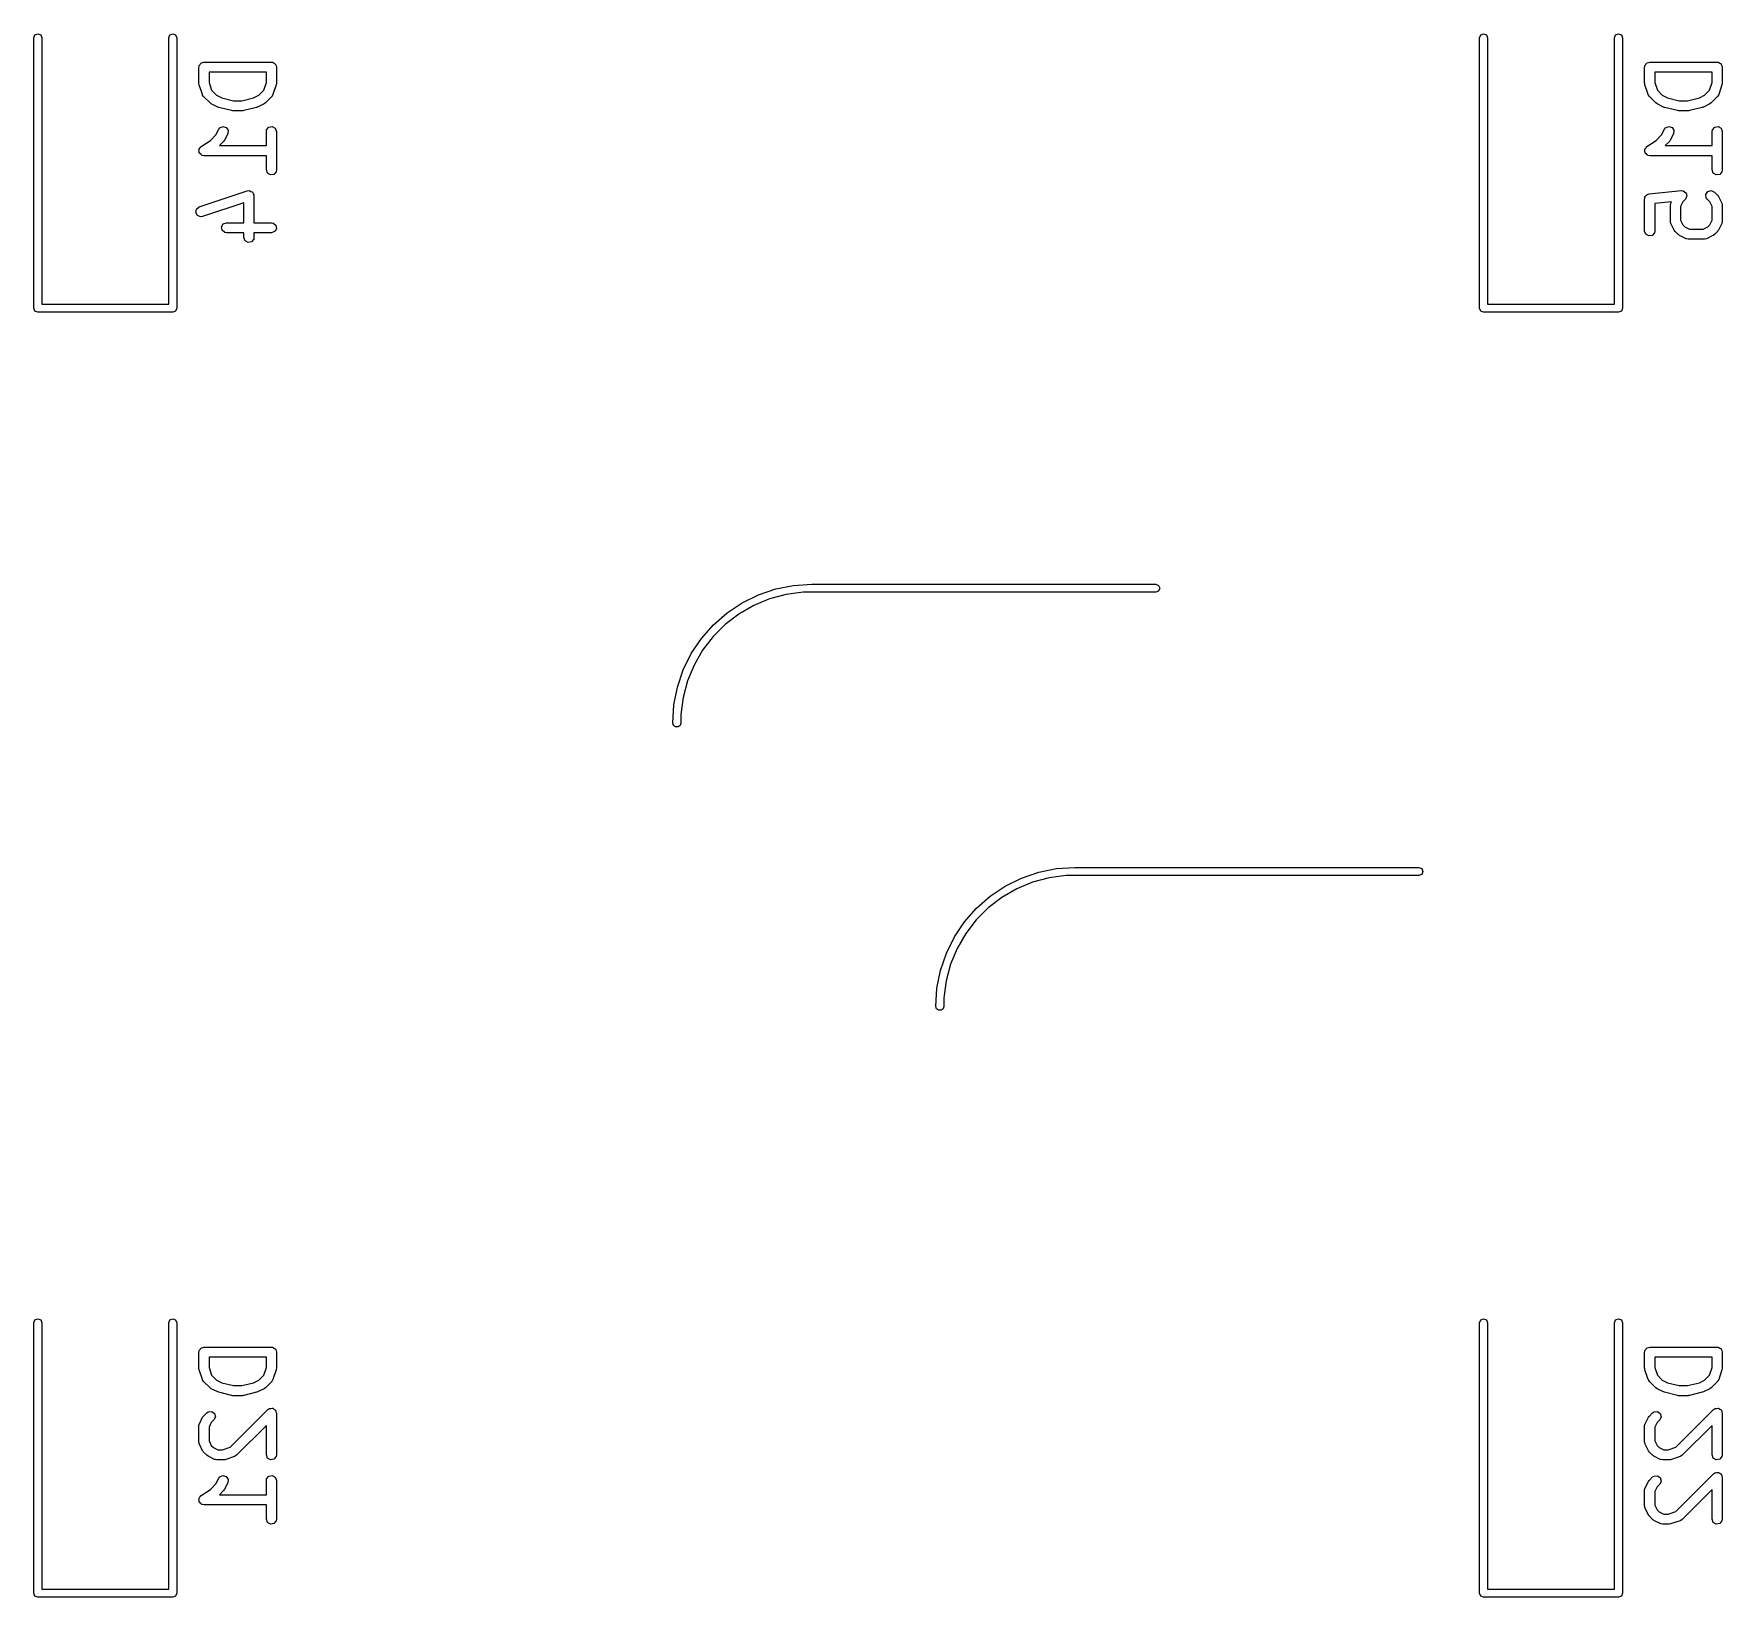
# Model space of a CAD drawing. Extents: x 54 to 195, y -146 to -31.
# Drawn here: x 93.91 to 118.94, y -103.31 to -80.13 of the extents above; entities that cross this region are included whole.
import ezdxf

# ---------------------------------------------------------------- set-up
doc = ezdxf.new("R2010")
doc.units = 0
doc.layers.add('BLACK', color=7, linetype='CONTINUOUS')

msp = doc.modelspace()

# ---------------------------------------------------------------- linework, layer by layer
at = {"layer": 'BLACK', "linetype": 'CONTINUOUS'}
for p, q in [((93.9062, -80.19), (93.9238, -80.1476)), ((93.9062, -84.2), (93.9062, -80.19)), ((93.9238, -80.1476), (93.9663, -80.13)), ((93.9663, -80.13), (94.0087, -80.1476)), ((94.0087, -80.1476), (94.0262, -80.19)), ((94.0262, -80.19), (94.0262, -84.14)), ((95.9062, -80.19), (95.9238, -80.1476)), ((95.9062, -84.14), (95.9062, -80.19)), ((95.9238, -80.1476), (95.9663, -80.13)), ((95.9663, -80.13), (96.0087, -80.1476)), ((96.0087, -80.1476), (96.0262, -80.19)), ((96.0262, -80.19), (96.0262, -84.2)), ((115.337, -80.19), (115.355, -80.1476)), ((115.337, -84.2), (115.337, -80.19)), ((115.355, -80.1476), (115.397, -80.13)), ((115.397, -80.13), (115.44, -80.1476)), ((115.44, -80.1476), (115.457, -80.19)), ((115.457, -80.19), (115.457, -84.14)), ((117.337, -80.19), (117.355, -80.1476)), ((117.337, -84.14), (117.337, -80.19)), ((117.355, -80.1476), (117.397, -80.13)), ((117.397, -80.13), (117.44, -80.1476)), ((117.44, -80.1476), (117.457, -80.19)), ((117.457, -80.19), (117.457, -84.2)), ((96.3584, -80.6001), (96.3709, -80.5851)), ((96.3709, -80.5851), (96.3807, -80.5683)), ((96.3807, -80.5683), (96.387, -80.5659)), ((96.387, -80.5659), (96.3914, -80.5608)), ((96.3914, -80.5608), (96.4106, -80.5574)), ((96.4106, -80.5574), (96.4289, -80.5507)), ((96.4289, -80.5507), (97.4289, -80.5507)), ((97.4289, -80.5507), (97.4386, -80.5524)), ((97.4386, -80.5524), (97.4419, -80.5519)), ((97.4419, -80.5519), (97.4448, -80.5535)), ((97.4448, -80.5535), (97.4545, -80.5552)), ((97.4545, -80.5552), (97.4694, -80.5678)), ((97.4694, -80.5678), (97.4863, -80.5775)), ((97.4863, -80.5775), (97.4886, -80.5839)), ((97.4886, -80.5839), (97.4938, -80.5882)), ((97.4938, -80.5882), (97.4972, -80.6074)), ((117.79, -80.6001), (117.802, -80.5851)), ((117.802, -80.5851), (117.812, -80.5683)), ((117.812, -80.5683), (117.818, -80.5659)), ((117.818, -80.5659), (117.823, -80.5608)), ((117.823, -80.5608), (117.842, -80.5574)), ((117.842, -80.5574), (117.86, -80.5507)), ((117.86, -80.5507), (118.86, -80.5507)), ((118.86, -80.5507), (118.87, -80.5524)), ((118.87, -80.5524), (118.873, -80.5519)), ((118.873, -80.5519), (118.876, -80.5535)), ((118.876, -80.5535), (118.886, -80.5552)), ((118.886, -80.5552), (118.901, -80.5678)), ((118.901, -80.5678), (118.918, -80.5775)), ((118.918, -80.5775), (118.92, -80.5839)), ((118.92, -80.5839), (118.925, -80.5882)), ((118.925, -80.5882), (118.928, -80.6074)), ((96.3539, -80.6257), (96.3556, -80.616)), ((96.3539, -80.8638), (96.3539, -80.6257)), ((96.355, -80.6127), (96.3567, -80.6098)), ((96.3556, -80.616), (96.355, -80.6127)), ((96.3567, -80.6098), (96.3584, -80.6001)), ((97.3539, -80.7007), (96.5039, -80.7007)), ((96.5039, -80.7007), (96.5039, -80.8516)), ((97.3539, -80.8516), (97.3539, -80.7007)), ((97.4972, -80.6074), (97.5039, -80.6257)), ((97.5039, -80.6257), (97.5039, -80.8638)), ((117.785, -80.6257), (117.787, -80.616)), ((117.785, -80.8638), (117.785, -80.6257)), ((117.786, -80.6127), (117.788, -80.6098)), ((117.787, -80.616), (117.786, -80.6127)), ((117.788, -80.6098), (117.79, -80.6001)), ((118.785, -80.7007), (117.935, -80.7007)), ((117.935, -80.7007), (117.935, -80.8516)), ((118.785, -80.8516), (118.785, -80.7007)), ((118.928, -80.6074), (118.935, -80.6257)), ((118.935, -80.6257), (118.935, -80.8638)), ((96.3544, -80.8653), (96.3539, -80.8638)), ((96.3577, -80.8875), (96.3544, -80.8653)), ((96.4053, -81.0304), (96.3577, -80.8875)), ((96.4081, -81.0339), (96.4053, -81.0304)), ((96.4085, -81.0384), (96.4081, -81.0339)), ((96.4235, -81.0597), (96.4085, -81.0384)), ((96.5187, -81.1549), (96.4235, -81.0597)), ((96.5039, -80.8516), (96.542, -80.9662)), ((96.542, -80.9662), (96.6162, -81.0403)), ((96.6162, -81.0403), (96.6931, -81.0788)), ((96.6931, -81.0788), (96.8667, -81.1221)), ((96.9911, -81.1221), (97.1646, -81.0788)), ((97.1646, -81.0788), (97.2416, -81.0403)), ((97.2416, -81.0403), (97.3157, -80.9662)), ((97.3157, -80.9662), (97.3539, -80.8516)), ((97.4343, -81.0597), (97.339, -81.1549)), ((97.4362, -81.0556), (97.4343, -81.0597)), ((97.44, -81.0533), (97.4362, -81.0556)), ((97.4524, -81.0304), (97.44, -81.0533)), ((97.5, -80.8875), (97.4524, -81.0304)), ((97.5039, -80.8638), (97.5, -80.8859)), ((97.5, -80.8859), (97.5, -80.8875)), ((117.786, -80.8653), (117.785, -80.8638)), ((117.789, -80.8875), (117.786, -80.8653)), ((117.837, -81.0304), (117.789, -80.8875)), ((117.839, -81.0339), (117.837, -81.0304)), ((117.84, -81.0384), (117.839, -81.0339)), ((117.855, -81.0597), (117.84, -81.0384)), ((117.95, -81.1549), (117.855, -81.0597)), ((117.935, -80.8516), (117.973, -80.9662)), ((117.973, -80.9662), (118.047, -81.0403)), ((118.047, -81.0403), (118.124, -81.0788)), ((118.124, -81.0788), (118.298, -81.1221)), ((118.422, -81.1221), (118.596, -81.0788)), ((118.596, -81.0788), (118.673, -81.0403)), ((118.673, -81.0403), (118.747, -80.9662)), ((118.747, -80.9662), (118.785, -80.8516)), ((118.866, -81.0597), (118.77, -81.1549)), ((118.867, -81.0556), (118.866, -81.0597)), ((118.871, -81.0533), (118.867, -81.0556)), ((118.884, -81.0304), (118.871, -81.0533)), ((118.931, -80.8875), (118.884, -81.0304)), ((118.935, -80.8638), (118.931, -80.8859)), ((118.931, -80.8859), (118.931, -80.8875)), ((96.5202, -81.1556), (96.5187, -81.1549)), ((96.5382, -81.169), (96.5202, -81.1556)), ((96.6334, -81.2166), (96.5382, -81.169)), ((96.637, -81.217), (96.6334, -81.2166)), ((96.6488, -81.2223), (96.637, -81.217)), ((96.8392, -81.2699), (96.6488, -81.2223)), ((96.8427, -81.2695), (96.8392, -81.2699)), ((96.8574, -81.2721), (96.8427, -81.2695)), ((97.0003, -81.2721), (96.8574, -81.2721)), ((96.8667, -81.1221), (96.9911, -81.1221)), ((97.0036, -81.271), (97.0003, -81.2721)), ((97.0185, -81.2699), (97.0036, -81.271)), ((97.209, -81.2223), (97.0185, -81.2699)), ((97.2119, -81.2203), (97.209, -81.2223)), ((97.2243, -81.2166), (97.2119, -81.2203)), ((97.3196, -81.169), (97.2243, -81.2166)), ((97.3207, -81.1678), (97.3196, -81.169)), ((97.339, -81.1549), (97.3207, -81.1678)), ((117.951, -81.1556), (117.95, -81.1549)), ((117.969, -81.169), (117.951, -81.1556)), ((118.065, -81.2166), (117.969, -81.169)), ((118.068, -81.217), (118.065, -81.2166)), ((118.08, -81.2223), (118.068, -81.217)), ((118.27, -81.2699), (118.08, -81.2223)), ((118.274, -81.2695), (118.27, -81.2699)), ((118.289, -81.2721), (118.274, -81.2695)), ((118.432, -81.2721), (118.289, -81.2721)), ((118.298, -81.1221), (118.422, -81.1221)), ((118.435, -81.271), (118.432, -81.2721)), ((118.45, -81.2699), (118.435, -81.271)), ((118.64, -81.2223), (118.45, -81.2699)), ((118.643, -81.2203), (118.64, -81.2223)), ((118.656, -81.2166), (118.643, -81.2203)), ((118.751, -81.169), (118.656, -81.2166)), ((118.752, -81.1678), (118.751, -81.169)), ((118.77, -81.1549), (118.752, -81.1678)), ((96.6053, -81.6289), (96.6475, -81.5446)), ((96.6475, -81.5446), (96.663, -81.5236)), ((96.663, -81.5236), (96.7101, -81.5032)), ((96.7101, -81.5032), (96.7593, -81.5179)), ((96.7593, -81.5179), (96.7875, -81.5607)), ((96.7875, -81.5607), (96.7817, -81.6116)), ((97.3539, -81.5781), (97.3584, -81.5524)), ((97.3539, -81.7888), (97.3539, -81.5781)), ((97.3584, -81.5524), (97.3914, -81.5131)), ((97.3914, -81.5131), (97.4419, -81.5042)), ((97.4419, -81.5042), (97.4863, -81.5299)), ((97.4863, -81.5299), (97.5039, -81.5781)), ((97.5039, -81.5781), (97.5039, -82.1495)), ((118.037, -81.6289), (118.079, -81.5446)), ((118.079, -81.5446), (118.094, -81.5236)), ((118.094, -81.5236), (118.141, -81.5032)), ((118.141, -81.5032), (118.191, -81.5179)), ((118.191, -81.5179), (118.219, -81.5607)), ((118.219, -81.5607), (118.213, -81.6116)), ((118.785, -81.5781), (118.79, -81.5524)), ((118.785, -81.7888), (118.785, -81.5781)), ((118.79, -81.5524), (118.823, -81.5131)), ((118.823, -81.5131), (118.873, -81.5042)), ((118.873, -81.5042), (118.918, -81.5299)), ((118.918, -81.5299), (118.935, -81.5781)), ((118.935, -81.5781), (118.935, -82.1495)), ((96.3569, -81.8427), (96.3698, -81.8252)), ((96.3572, -81.847), (96.3569, -81.8427)), ((96.3698, -81.8252), (96.3807, -81.8064)), ((96.3807, -81.8064), (96.3847, -81.8049)), ((96.3847, -81.8049), (96.3873, -81.8014)), ((96.3873, -81.8014), (96.5239, -81.7103)), ((96.5239, -81.7103), (96.6053, -81.6289)), ((96.72, -81.7264), (96.6576, -81.7888)), ((96.6576, -81.7888), (97.3539, -81.7888)), ((96.7207, -81.7249), (96.72, -81.7264)), ((96.734, -81.7069), (96.7207, -81.7249)), ((96.7817, -81.6116), (96.734, -81.7069)), ((117.788, -81.8427), (117.801, -81.8252)), ((117.788, -81.847), (117.788, -81.8427)), ((117.801, -81.8252), (117.812, -81.8064)), ((117.812, -81.8064), (117.816, -81.8049)), ((117.816, -81.8049), (117.819, -81.8014)), ((117.819, -81.8014), (117.955, -81.7103)), ((117.955, -81.7103), (118.037, -81.6289)), ((118.151, -81.7264), (118.089, -81.7888)), ((118.089, -81.7888), (118.785, -81.7888)), ((118.152, -81.7249), (118.151, -81.7264)), ((118.165, -81.7069), (118.152, -81.7249)), ((118.213, -81.6116), (118.165, -81.7069)), ((96.355, -81.8508), (96.3572, -81.847)), ((96.3588, -81.8722), (96.355, -81.8508)), ((96.3602, -81.8939), (96.3588, -81.8722)), ((96.3632, -81.8971), (96.3602, -81.8939)), ((96.3639, -81.9013), (96.3632, -81.8971)), ((96.3806, -81.9153), (96.3639, -81.9013)), ((96.3956, -81.931), (96.3806, -81.9153)), ((96.3999, -81.9315), (96.3956, -81.931)), ((96.4032, -81.9343), (96.3999, -81.9315)), ((96.4289, -81.9388), (96.4032, -81.9343)), ((97.3539, -81.9388), (96.4289, -81.9388)), ((97.3539, -82.1495), (97.3539, -81.9388)), ((117.786, -81.8508), (117.788, -81.847)), ((117.79, -81.8722), (117.786, -81.8508)), ((117.791, -81.8939), (117.79, -81.8722)), ((117.794, -81.8971), (117.791, -81.8939)), ((117.795, -81.9013), (117.794, -81.8971)), ((117.812, -81.9153), (117.795, -81.9013)), ((117.827, -81.931), (117.812, -81.9153)), ((117.831, -81.9315), (117.827, -81.931)), ((117.834, -81.9343), (117.831, -81.9315)), ((117.86, -81.9388), (117.834, -81.9343)), ((118.785, -81.9388), (117.86, -81.9388)), ((118.785, -82.1495), (118.785, -81.9388)), ((97.3714, -82.1977), (97.3539, -82.1495)), ((97.4158, -82.2234), (97.3714, -82.1977)), ((97.4664, -82.2145), (97.4158, -82.2234)), ((97.4993, -82.1752), (97.4664, -82.2145)), ((97.5039, -82.1495), (97.4993, -82.1752)), ((118.803, -82.1977), (118.785, -82.1495)), ((118.847, -82.2234), (118.803, -82.1977)), ((118.898, -82.2145), (118.847, -82.2234)), ((118.931, -82.1752), (118.898, -82.2145)), ((118.935, -82.1495), (118.931, -82.1752)), ((96.3575, -82.6974), (97.0718, -82.4593)), ((97.0718, -82.4593), (97.0976, -82.4555)), ((97.0976, -82.4555), (97.1029, -82.4576)), ((97.1029, -82.4576), (97.1086, -82.4566)), ((97.1086, -82.4566), (97.1263, -82.4668)), ((97.1263, -82.4668), (97.1453, -82.4744)), ((97.1453, -82.4744), (97.148, -82.4794)), ((97.148, -82.4794), (97.153, -82.4823)), ((97.153, -82.4823), (97.16, -82.5015)), ((97.16, -82.5015), (97.1697, -82.5195)), ((97.1697, -82.5195), (97.1686, -82.5251)), ((97.1686, -82.5251), (97.1705, -82.5305)), ((97.1705, -82.5305), (97.1705, -82.9317)), ((117.785, -82.5725), (117.787, -82.5697)), ((117.786, -82.5742), (117.785, -82.5725)), ((117.785, -82.5781), (117.786, -82.5742)), ((117.785, -83.0543), (117.785, -82.5781)), ((117.787, -82.5697), (117.79, -82.5524)), ((117.79, -82.5524), (117.8, -82.5402)), ((117.8, -82.5402), (117.806, -82.5257)), ((117.806, -82.5257), (117.816, -82.5212)), ((117.816, -82.5212), (117.823, -82.5131)), ((117.823, -82.5131), (117.838, -82.5104)), ((117.838, -82.5104), (117.853, -82.5035)), ((117.853, -82.5035), (118.329, -82.4558)), ((118.329, -82.4558), (118.355, -82.4578)), ((118.389, -82.5835), (118.35, -82.6225)), ((118.355, -82.4578), (118.355, -82.4581)), ((118.355, -82.4581), (118.356, -82.458)), ((118.356, -82.458), (118.376, -82.4725)), ((118.376, -82.4725), (118.397, -82.4867)), ((118.39, -82.5831), (118.389, -82.5835)), ((118.4, -82.5598), (118.39, -82.5828)), ((118.39, -82.5828), (118.39, -82.5831)), ((118.397, -82.4867), (118.397, -82.4872)), ((118.397, -82.4872), (118.398, -82.4875)), ((118.398, -82.4875), (118.404, -82.5118)), ((118.411, -82.537), (118.4, -82.5598)), ((118.404, -82.5118), (118.411, -82.5361)), ((118.411, -82.5361), (118.411, -82.5365)), ((118.411, -82.5365), (118.411, -82.537)), ((118.692, -82.5111), (118.722, -82.469)), ((118.697, -82.5622), (118.692, -82.5111)), ((118.712, -82.5835), (118.697, -82.5622)), ((118.751, -82.6225), (118.712, -82.5835)), ((118.722, -82.469), (118.771, -82.4558)), ((118.771, -82.4558), (118.818, -82.4774)), ((118.818, -82.4774), (118.866, -82.5251)), ((118.866, -82.5251), (118.878, -82.5434)), ((118.878, -82.5434), (118.88, -82.5446)), ((118.88, -82.5446), (118.927, -82.6398)), ((96.3071, -82.7796), (96.3173, -82.7293)), ((96.3315, -82.8247), (96.3071, -82.7796)), ((96.3173, -82.7293), (96.3575, -82.6974)), ((96.3792, -82.8435), (96.3315, -82.8247)), ((96.405, -82.8397), (96.3792, -82.8435)), ((97.0205, -82.6345), (96.405, -82.8397)), ((97.0205, -82.9317), (97.0205, -82.6345)), ((118.183, -82.6212), (117.935, -82.646)), ((117.935, -82.646), (117.935, -83.0543)), ((118.166, -82.6733), (118.171, -82.6477)), ((118.166, -82.9114), (118.166, -82.6733)), ((118.171, -82.6477), (118.173, -82.6442)), ((118.173, -82.6442), (118.174, -82.6398)), ((118.174, -82.6398), (118.183, -82.6212)), ((118.35, -82.6225), (118.316, -82.691)), ((118.316, -82.691), (118.316, -82.8937)), ((118.785, -82.691), (118.751, -82.6225)), ((118.785, -82.8937), (118.785, -82.691)), ((118.927, -82.6398), (118.935, -82.6648)), ((118.935, -82.6648), (118.934, -82.6691)), ((118.934, -82.6691), (118.935, -82.6733)), ((118.935, -82.6733), (118.935, -82.9114)), ((96.6883, -82.9936), (96.714, -82.9492)), ((96.6972, -83.0442), (96.6883, -82.9936)), ((96.7365, -83.0771), (96.6972, -83.0442)), ((96.714, -82.9492), (96.7622, -82.9317)), ((96.7622, -83.0817), (96.7365, -83.0771)), ((96.7622, -82.9317), (97.0205, -82.9317)), ((97.0205, -83.0817), (96.7622, -83.0817)), ((97.0205, -83.1495), (97.0205, -83.0817)), ((97.1705, -82.9317), (97.4289, -82.9317)), ((97.4289, -83.0817), (97.1705, -83.0817)), ((97.1705, -83.0817), (97.1705, -83.1495)), ((97.4289, -82.9317), (97.4545, -82.9362)), ((97.4771, -83.0641), (97.4289, -83.0817)), ((97.4545, -82.9362), (97.4938, -82.9692)), ((97.5027, -83.0197), (97.4771, -83.0641)), ((97.4938, -82.9692), (97.5027, -83.0197)), ((117.803, -83.1025), (117.785, -83.0543)), ((117.931, -83.0799), (117.898, -83.1192)), ((117.935, -83.0543), (117.931, -83.0799)), ((118.168, -82.9156), (118.166, -82.9114)), ((118.167, -82.92), (118.168, -82.9156)), ((118.174, -82.945), (118.167, -82.92)), ((118.222, -83.0402), (118.174, -82.945)), ((118.223, -83.0413), (118.222, -83.0402)), ((118.236, -83.0597), (118.223, -83.0413)), ((118.283, -83.1073), (118.236, -83.0597)), ((118.316, -82.8937), (118.35, -82.9622)), ((118.35, -82.9622), (118.381, -82.9926)), ((118.381, -82.9926), (118.449, -83.0269)), ((118.449, -83.0269), (118.652, -83.0269)), ((118.652, -83.0269), (118.72, -82.9926)), ((118.72, -82.9926), (118.751, -82.9622)), ((118.751, -82.9622), (118.785, -82.8937)), ((118.866, -83.0597), (118.818, -83.1073)), ((118.88, -83.0402), (118.866, -83.0582)), ((118.866, -83.0582), (118.866, -83.0597)), ((118.927, -82.945), (118.88, -83.0402)), ((118.928, -82.9405), (118.927, -82.945)), ((118.931, -82.9371), (118.928, -82.9405)), ((118.935, -82.9114), (118.931, -82.9371)), ((97.0381, -83.1977), (97.0205, -83.1495)), ((97.0825, -83.2234), (97.0381, -83.1977)), ((97.133, -83.2145), (97.0825, -83.2234)), ((97.166, -83.1752), (97.133, -83.2145)), ((97.1705, -83.1495), (97.166, -83.1752)), ((117.847, -83.1281), (117.803, -83.1025)), ((117.898, -83.1192), (117.847, -83.1281)), ((118.285, -83.108), (118.283, -83.1073)), ((118.303, -83.1214), (118.285, -83.108)), ((118.398, -83.169), (118.303, -83.1214)), ((118.402, -83.1695), (118.398, -83.169)), ((118.406, -83.1724), (118.402, -83.1695)), ((118.432, -83.1769), (118.406, -83.1724)), ((118.67, -83.1769), (118.432, -83.1769)), ((118.674, -83.1754), (118.67, -83.1769)), ((118.678, -83.1764), (118.674, -83.1754)), ((118.703, -83.169), (118.678, -83.1764)), ((118.798, -83.1214), (118.703, -83.169)), ((118.8, -83.1202), (118.798, -83.1214)), ((118.818, -83.1073), (118.8, -83.1202)), ((93.9238, -84.2424), (93.9062, -84.2)), ((93.9663, -84.26), (93.9238, -84.2424)), ((95.9663, -84.26), (93.9663, -84.26)), ((94.0262, -84.14), (95.9062, -84.14)), ((96.0087, -84.2424), (95.9663, -84.26)), ((96.0262, -84.2), (96.0087, -84.2424)), ((115.355, -84.2424), (115.337, -84.2)), ((115.397, -84.26), (115.355, -84.2424)), ((117.397, -84.26), (115.397, -84.26)), ((115.457, -84.14), (117.337, -84.14)), ((117.44, -84.2424), (117.397, -84.26)), ((117.457, -84.2), (117.44, -84.2424)), ((104.904, -88.3602), (105.169, -88.3076)), ((105.169, -88.3076), (105.438, -88.29)), ((105.438, -88.29), (110.537, -88.29)), ((110.537, -88.29), (110.58, -88.3076)), ((110.58, -88.3076), (110.597, -88.35)), ((110.597, -88.35), (110.58, -88.3924)), ((104.183, -88.7157), (104.407, -88.566)), ((104.407, -88.566), (104.649, -88.4468)), ((104.813, -88.509), (104.578, -88.6063)), ((104.649, -88.4468), (104.904, -88.3602)), ((105.058, -88.4432), (104.813, -88.509)), ((105.31, -88.41), (105.058, -88.4432)), ((105.438, -88.41), (105.31, -88.41)), ((110.537, -88.41), (105.438, -88.41)), ((110.58, -88.3924), (110.537, -88.41)), ((103.981, -88.8934), (104.183, -88.7157)), ((104.357, -88.7335), (104.156, -88.8883)), ((104.578, -88.6063), (104.357, -88.7335)), ((103.653, -89.32), (103.803, -89.096)), ((103.803, -89.096), (103.981, -88.8934)), ((103.976, -89.0681), (103.821, -89.2699)), ((104.156, -88.8883), (103.976, -89.0681)), ((103.534, -89.5617), (103.653, -89.32)), ((103.821, -89.2699), (103.694, -89.4901)), ((103.448, -89.8168), (103.534, -89.5617)), ((103.694, -89.4901), (103.597, -89.7251)), ((103.395, -90.0811), (103.448, -89.8168)), ((103.597, -89.7251), (103.531, -89.9707)), ((103.377, -90.35), (103.395, -90.0811)), ((103.531, -89.9707), (103.498, -90.2228)), ((103.389, -90.3853), (103.377, -90.35)), ((103.498, -90.35), (103.486, -90.3853)), ((103.498, -90.2228), (103.498, -90.35)), ((103.419, -90.4071), (103.389, -90.3853)), ((103.456, -90.4071), (103.419, -90.4071)), ((103.486, -90.3853), (103.456, -90.4071)), ((108.549, -92.6468), (108.804, -92.5602)), ((108.804, -92.5602), (109.069, -92.5076)), ((109.069, -92.5076), (109.337, -92.49)), ((109.337, -92.49), (114.438, -92.49)), ((114.438, -92.49), (114.48, -92.5076)), ((114.48, -92.5924), (114.438, -92.61)), ((114.48, -92.5076), (114.497, -92.55)), ((114.497, -92.55), (114.48, -92.5924)), ((108.083, -92.9157), (108.307, -92.766)), ((108.478, -92.8063), (108.257, -92.9335)), ((108.307, -92.766), (108.549, -92.6468)), ((108.713, -92.709), (108.478, -92.8063)), ((108.958, -92.6432), (108.713, -92.709)), ((109.21, -92.61), (108.958, -92.6432)), ((109.337, -92.61), (109.21, -92.61)), ((114.438, -92.61), (109.337, -92.61)), ((107.703, -93.296), (107.881, -93.0934)), ((108.056, -93.0883), (107.876, -93.2681)), ((107.881, -93.0934), (108.083, -92.9157)), ((108.257, -92.9335), (108.056, -93.0883)), ((107.553, -93.52), (107.703, -93.296)), ((107.876, -93.2681), (107.721, -93.4699)), ((107.434, -93.7617), (107.553, -93.52)), ((107.721, -93.4699), (107.594, -93.6901)), ((107.348, -94.0168), (107.434, -93.7617)), ((107.594, -93.6901), (107.497, -93.9251)), ((107.295, -94.2811), (107.348, -94.0168)), ((107.497, -93.9251), (107.431, -94.1707)), ((107.277, -94.55), (107.295, -94.2811)), ((107.431, -94.1707), (107.397, -94.4228)), ((107.289, -94.5853), (107.277, -94.55)), ((107.319, -94.6071), (107.289, -94.5853)), ((107.356, -94.6071), (107.319, -94.6071)), ((107.386, -94.5853), (107.356, -94.6071)), ((107.397, -94.55), (107.386, -94.5853)), ((107.397, -94.4228), (107.397, -94.55)), ((93.9062, -99.24), (93.9238, -99.1976)), ((93.9062, -103.25), (93.9062, -99.24)), ((93.9238, -99.1976), (93.9663, -99.18)), ((93.9663, -99.18), (94.0087, -99.1976)), ((94.0087, -99.1976), (94.0262, -99.24)), ((94.0262, -99.24), (94.0262, -103.19)), ((95.9062, -99.24), (95.9238, -99.1976)), ((95.9062, -103.19), (95.9062, -99.24)), ((95.9238, -99.1976), (95.9663, -99.18)), ((95.9663, -99.18), (96.0087, -99.1976)), ((96.0087, -99.1976), (96.0262, -99.24)), ((96.0262, -99.24), (96.0262, -103.25)), ((115.337, -99.24), (115.355, -99.1976)), ((115.337, -103.25), (115.337, -99.24)), ((115.355, -99.1976), (115.397, -99.18)), ((115.397, -99.18), (115.44, -99.1976)), ((115.44, -99.1976), (115.457, -99.24)), ((115.457, -99.24), (115.457, -103.19)), ((117.337, -99.24), (117.355, -99.1976)), ((117.337, -103.19), (117.337, -99.24)), ((117.355, -99.1976), (117.397, -99.18)), ((117.397, -99.18), (117.44, -99.1976)), ((117.44, -99.1976), (117.457, -99.24)), ((117.457, -99.24), (117.457, -103.25)), ((96.387, -99.6159), (96.3914, -99.6108)), ((96.3914, -99.6108), (96.4106, -99.6074)), ((96.4106, -99.6074), (96.4289, -99.6007)), ((96.4289, -99.6007), (97.4289, -99.6007)), ((97.4289, -99.6007), (97.4386, -99.6024)), ((97.4386, -99.6024), (97.4419, -99.6019)), ((97.4419, -99.6019), (97.4448, -99.6035)), ((97.4448, -99.6035), (97.4545, -99.6052)), ((97.4545, -99.6052), (97.4694, -99.6178)), ((117.818, -99.6159), (117.823, -99.6108)), ((117.823, -99.6108), (117.842, -99.6074)), ((117.842, -99.6074), (117.86, -99.6007)), ((117.86, -99.6007), (118.86, -99.6007)), ((118.86, -99.6007), (118.87, -99.6024)), ((118.87, -99.6024), (118.873, -99.6019)), ((118.873, -99.6019), (118.876, -99.6035)), ((118.876, -99.6035), (118.886, -99.6052)), ((118.886, -99.6052), (118.901, -99.6178)), ((96.3539, -99.6757), (96.3556, -99.666)), ((96.3539, -99.9138), (96.3539, -99.6757)), ((96.355, -99.6627), (96.3567, -99.6598)), ((96.3556, -99.666), (96.355, -99.6627)), ((96.3567, -99.6598), (96.3584, -99.6501)), ((96.3584, -99.6501), (96.3709, -99.6351)), ((96.3709, -99.6351), (96.3807, -99.6183)), ((96.3807, -99.6183), (96.387, -99.6159)), ((97.3539, -99.7507), (96.5039, -99.7507)), ((96.5039, -99.7507), (96.5039, -99.9016)), ((97.3539, -99.9016), (97.3539, -99.7507)), ((97.4694, -99.6178), (97.4863, -99.6275)), ((97.4863, -99.6275), (97.4886, -99.6339)), ((97.4886, -99.6339), (97.4938, -99.6382)), ((97.4938, -99.6382), (97.4972, -99.6574)), ((97.4972, -99.6574), (97.5039, -99.6757)), ((97.5039, -99.6757), (97.5039, -99.9138)), ((117.785, -99.6757), (117.787, -99.666)), ((117.785, -99.9138), (117.785, -99.6757)), ((117.786, -99.6627), (117.788, -99.6598)), ((117.787, -99.666), (117.786, -99.6627)), ((117.788, -99.6598), (117.79, -99.6501)), ((117.79, -99.6501), (117.802, -99.6351)), ((117.802, -99.6351), (117.812, -99.6183)), ((117.812, -99.6183), (117.818, -99.6159)), ((118.785, -99.7507), (117.935, -99.7507)), ((117.935, -99.7507), (117.935, -99.9016)), ((118.785, -99.9016), (118.785, -99.7507)), ((118.901, -99.6178), (118.918, -99.6275)), ((118.918, -99.6275), (118.92, -99.6339)), ((118.92, -99.6339), (118.925, -99.6382)), ((118.925, -99.6382), (118.928, -99.6574)), ((118.928, -99.6574), (118.935, -99.6757)), ((118.935, -99.6757), (118.935, -99.9138)), ((96.3544, -99.9153), (96.3539, -99.9138)), ((96.3577, -99.9375), (96.3544, -99.9153)), ((96.4053, -100.08), (96.3577, -99.9375)), ((96.4081, -100.084), (96.4053, -100.08)), ((96.4085, -100.088), (96.4081, -100.084)), ((96.4235, -100.11), (96.4085, -100.088)), ((96.5187, -100.205), (96.4235, -100.11)), ((96.5039, -99.9016), (96.542, -100.016)), ((96.542, -100.016), (96.6162, -100.09)), ((96.6162, -100.09), (96.6931, -100.129)), ((97.1646, -100.129), (97.2416, -100.09)), ((97.2416, -100.09), (97.3157, -100.016)), ((97.3157, -100.016), (97.3539, -99.9016)), ((97.4343, -100.11), (97.339, -100.205)), ((97.4362, -100.106), (97.4343, -100.11)), ((97.44, -100.103), (97.4362, -100.106)), ((97.4524, -100.08), (97.44, -100.103)), ((97.5, -99.9375), (97.4524, -100.08)), ((97.5039, -99.9138), (97.5, -99.9359)), ((97.5, -99.9359), (97.5, -99.9375)), ((117.786, -99.9153), (117.785, -99.9138)), ((117.789, -99.9375), (117.786, -99.9153)), ((117.837, -100.08), (117.789, -99.9375)), ((117.839, -100.084), (117.837, -100.08)), ((117.84, -100.088), (117.839, -100.084)), ((117.855, -100.11), (117.84, -100.088)), ((117.95, -100.205), (117.855, -100.11)), ((117.935, -99.9016), (117.973, -100.016)), ((117.973, -100.016), (118.047, -100.09)), ((118.047, -100.09), (118.124, -100.129)), ((118.596, -100.129), (118.673, -100.09)), ((118.673, -100.09), (118.747, -100.016)), ((118.747, -100.016), (118.785, -99.9016)), ((118.866, -100.11), (118.77, -100.205)), ((118.867, -100.106), (118.866, -100.11)), ((118.871, -100.103), (118.867, -100.106)), ((118.884, -100.08), (118.871, -100.103)), ((118.931, -99.9375), (118.884, -100.08)), ((118.935, -99.9138), (118.931, -99.9359)), ((118.931, -99.9359), (118.931, -99.9375)), ((96.5202, -100.206), (96.5187, -100.205)), ((96.5382, -100.219), (96.5202, -100.206)), ((96.6334, -100.267), (96.5382, -100.219)), ((96.637, -100.267), (96.6334, -100.267)), ((96.6488, -100.272), (96.637, -100.267)), ((96.8392, -100.32), (96.6488, -100.272)), ((96.6931, -100.129), (96.8667, -100.172)), ((96.8427, -100.32), (96.8392, -100.32)), ((96.8574, -100.322), (96.8427, -100.32)), ((97.0003, -100.322), (96.8574, -100.322)), ((96.8667, -100.172), (96.9911, -100.172)), ((96.9911, -100.172), (97.1646, -100.129)), ((97.0036, -100.321), (97.0003, -100.322)), ((97.0185, -100.32), (97.0036, -100.321)), ((97.209, -100.272), (97.0185, -100.32)), ((97.2119, -100.27), (97.209, -100.272)), ((97.2243, -100.267), (97.2119, -100.27)), ((97.3196, -100.219), (97.2243, -100.267)), ((97.3207, -100.218), (97.3196, -100.219)), ((97.339, -100.205), (97.3207, -100.218)), ((117.951, -100.206), (117.95, -100.205)), ((117.969, -100.219), (117.951, -100.206)), ((118.065, -100.267), (117.969, -100.219)), ((118.068, -100.267), (118.065, -100.267)), ((118.08, -100.272), (118.068, -100.267)), ((118.27, -100.32), (118.08, -100.272)), ((118.124, -100.129), (118.298, -100.172)), ((118.274, -100.32), (118.27, -100.32)), ((118.289, -100.322), (118.274, -100.32)), ((118.432, -100.322), (118.289, -100.322)), ((118.298, -100.172), (118.422, -100.172)), ((118.422, -100.172), (118.596, -100.129)), ((118.435, -100.321), (118.432, -100.322)), ((118.45, -100.32), (118.435, -100.321)), ((118.64, -100.272), (118.45, -100.32)), ((118.643, -100.27), (118.64, -100.272)), ((118.656, -100.267), (118.643, -100.27)), ((118.751, -100.219), (118.656, -100.267)), ((118.752, -100.218), (118.751, -100.219)), ((118.77, -100.205), (118.752, -100.218)), ((96.4235, -100.623), (96.4711, -100.575)), ((96.4711, -100.575), (96.4924, -100.56)), ((96.4924, -100.56), (96.5435, -100.556)), ((96.5435, -100.556), (96.5855, -100.585)), ((96.5855, -100.585), (96.5988, -100.635)), ((96.8169, -101.086), (97.3758, -100.527)), ((97.3758, -100.527), (97.3892, -100.518)), ((97.3892, -100.518), (97.3914, -100.516)), ((97.3914, -100.516), (97.3934, -100.515)), ((97.3934, -100.515), (97.3972, -100.513)), ((97.3972, -100.513), (97.4197, -100.511)), ((97.4197, -100.511), (97.4419, -100.507)), ((97.4419, -100.507), (97.4449, -100.508)), ((97.4449, -100.508), (97.4483, -100.508)), ((97.4483, -100.508), (97.4668, -100.521)), ((97.4668, -100.521), (97.4863, -100.532)), ((97.4863, -100.532), (97.4875, -100.535)), ((97.4875, -100.535), (97.4903, -100.537)), ((97.4903, -100.537), (97.4961, -100.559)), ((97.4961, -100.559), (97.5039, -100.58)), ((97.5039, -100.58), (97.5039, -101.2)), ((117.855, -100.623), (117.902, -100.575)), ((117.902, -100.575), (117.924, -100.56)), ((117.924, -100.56), (117.975, -100.556)), ((117.975, -100.556), (118.017, -100.585)), ((118.017, -100.585), (118.03, -100.635)), ((118.248, -101.086), (118.807, -100.527)), ((118.807, -100.527), (118.82, -100.518)), ((118.82, -100.518), (118.823, -100.516)), ((118.823, -100.516), (118.825, -100.515)), ((118.825, -100.515), (118.828, -100.513)), ((118.828, -100.513), (118.851, -100.511)), ((118.851, -100.511), (118.873, -100.507)), ((118.873, -100.507), (118.876, -100.508)), ((118.876, -100.508), (118.88, -100.508)), ((118.88, -100.508), (118.898, -100.521)), ((118.898, -100.521), (118.918, -100.532)), ((118.918, -100.532), (118.919, -100.535)), ((118.919, -100.535), (118.922, -100.537)), ((118.922, -100.537), (118.927, -100.559)), ((118.927, -100.559), (118.935, -100.58)), ((118.935, -100.58), (118.935, -101.2)), ((96.3539, -100.771), (96.3584, -100.745)), ((96.3539, -101.009), (96.3539, -100.771)), ((96.3584, -100.745), (96.3613, -100.742)), ((96.3613, -100.742), (96.3618, -100.737)), ((96.3618, -100.737), (96.4094, -100.642)), ((96.4094, -100.642), (96.4228, -100.624)), ((96.4228, -100.624), (96.4235, -100.623)), ((96.5381, -100.72), (96.5039, -100.789)), ((96.5039, -100.789), (96.5039, -100.991)), ((96.5771, -100.681), (96.5381, -100.72)), ((96.5988, -100.635), (96.5771, -100.681)), ((97.3539, -100.762), (96.9105, -101.205)), ((97.3539, -101.2), (97.3539, -100.762)), ((117.785, -100.771), (117.79, -100.745)), ((117.785, -101.009), (117.785, -100.771)), ((117.79, -100.745), (117.793, -100.742)), ((117.793, -100.737), (117.841, -100.642)), ((117.793, -100.742), (117.793, -100.737)), ((117.841, -100.642), (117.854, -100.624)), ((117.854, -100.624), (117.855, -100.623)), ((117.969, -100.72), (117.935, -100.789)), ((117.935, -100.789), (117.935, -100.991)), ((118.008, -100.681), (117.969, -100.72)), ((118.03, -100.635), (118.008, -100.681)), ((118.785, -100.762), (118.342, -101.205)), ((118.785, -101.2), (118.785, -100.762)), ((96.3554, -101.013), (96.3539, -101.009)), ((96.3544, -101.018), (96.3554, -101.013)), ((96.3618, -101.043), (96.3544, -101.018)), ((96.4094, -101.138), (96.3618, -101.043)), ((96.5039, -100.991), (96.5381, -101.06)), ((96.5381, -101.06), (96.5685, -101.09)), ((96.5685, -101.09), (96.6371, -101.125)), ((96.7024, -101.125), (96.8169, -101.086)), ((117.787, -101.013), (117.785, -101.009)), ((117.786, -101.018), (117.787, -101.013)), ((117.793, -101.043), (117.786, -101.018)), ((117.841, -101.138), (117.793, -101.043)), ((117.935, -100.991), (117.969, -101.06)), ((117.969, -101.06), (118, -101.09)), ((118, -101.09), (118.068, -101.125)), ((118.134, -101.125), (118.248, -101.086)), ((96.4106, -101.139), (96.4094, -101.138)), ((96.4235, -101.157), (96.4106, -101.139)), ((96.4711, -101.205), (96.4235, -101.157)), ((96.4726, -101.206), (96.4711, -101.205)), ((96.4906, -101.219), (96.4726, -101.206)), ((96.5858, -101.267), (96.4906, -101.219)), ((96.5903, -101.267), (96.5858, -101.267)), ((96.5937, -101.27), (96.5903, -101.267)), ((96.6193, -101.275), (96.5937, -101.27)), ((96.7146, -101.275), (96.6193, -101.275)), ((96.6371, -101.125), (96.7024, -101.125)), ((96.7161, -101.274), (96.7146, -101.275)), ((96.7383, -101.271), (96.7161, -101.274)), ((96.8812, -101.223), (96.7383, -101.271)), ((96.8847, -101.22), (96.8812, -101.223)), ((96.8891, -101.22), (96.8847, -101.22)), ((96.9105, -101.205), (96.8891, -101.22)), ((97.3714, -101.248), (97.3539, -101.2)), ((97.4158, -101.273), (97.3714, -101.248)), ((97.4664, -101.264), (97.4158, -101.273)), ((97.4993, -101.225), (97.4664, -101.264)), ((97.5039, -101.2), (97.4993, -101.225)), ((117.842, -101.139), (117.841, -101.138)), ((117.855, -101.157), (117.842, -101.139)), ((117.902, -101.205), (117.855, -101.157)), ((117.904, -101.206), (117.902, -101.205)), ((117.922, -101.219), (117.904, -101.206)), ((118.017, -101.267), (117.922, -101.219)), ((118.022, -101.267), (118.017, -101.267)), ((118.025, -101.27), (118.022, -101.267)), ((118.051, -101.275), (118.025, -101.27)), ((118.146, -101.275), (118.051, -101.275)), ((118.068, -101.125), (118.134, -101.125)), ((118.147, -101.274), (118.146, -101.275)), ((118.17, -101.271), (118.147, -101.274)), ((118.312, -101.223), (118.17, -101.271)), ((118.316, -101.22), (118.312, -101.223)), ((118.32, -101.22), (118.316, -101.22)), ((118.342, -101.205), (118.32, -101.22)), ((118.803, -101.248), (118.785, -101.2)), ((118.847, -101.273), (118.803, -101.248)), ((118.898, -101.264), (118.847, -101.273)), ((118.931, -101.225), (118.898, -101.264)), ((118.935, -101.2), (118.931, -101.225)), ((96.6053, -101.631), (96.6475, -101.547)), ((96.6475, -101.547), (96.663, -101.526)), ((96.663, -101.526), (96.7101, -101.506)), ((96.7101, -101.506), (96.7593, -101.52)), ((96.7817, -101.614), (96.734, -101.709)), ((96.7593, -101.52), (96.7875, -101.563)), ((96.7875, -101.563), (96.7817, -101.614)), ((97.3539, -101.58), (97.3584, -101.555)), ((97.3539, -101.791), (97.3539, -101.58)), ((97.3584, -101.555), (97.3914, -101.516)), ((97.3914, -101.516), (97.4419, -101.507)), ((97.4419, -101.507), (97.4863, -101.532)), ((97.4863, -101.532), (97.5039, -101.58)), ((97.5039, -101.58), (97.5039, -102.152)), ((117.793, -101.69), (117.841, -101.595)), ((117.841, -101.595), (117.854, -101.577)), ((117.854, -101.577), (117.855, -101.575)), ((117.855, -101.575), (117.902, -101.527)), ((117.902, -101.527), (117.924, -101.513)), ((117.924, -101.513), (117.975, -101.508)), ((117.975, -101.508), (118.017, -101.537)), ((118.03, -101.587), (118.008, -101.634)), ((118.017, -101.537), (118.03, -101.587)), ((118.248, -102.039), (118.807, -101.48)), ((118.807, -101.48), (118.82, -101.47)), ((118.82, -101.47), (118.823, -101.468)), ((118.823, -101.468), (118.825, -101.468)), ((118.825, -101.468), (118.828, -101.465)), ((118.828, -101.465), (118.851, -101.463)), ((118.851, -101.463), (118.873, -101.459)), ((118.873, -101.459), (118.876, -101.461)), ((118.876, -101.461), (118.88, -101.46)), ((118.88, -101.46), (118.898, -101.473)), ((118.898, -101.473), (118.918, -101.485)), ((118.918, -101.485), (118.919, -101.488)), ((118.919, -101.488), (118.922, -101.49)), ((118.922, -101.49), (118.927, -101.512)), ((118.927, -101.512), (118.935, -101.533)), ((118.935, -101.533), (118.935, -102.152)), ((96.355, -101.853), (96.3572, -101.849)), ((96.3588, -101.875), (96.355, -101.853)), ((96.3569, -101.845), (96.3698, -101.828)), ((96.3572, -101.849), (96.3569, -101.845)), ((96.3698, -101.828), (96.3807, -101.809)), ((96.3807, -101.809), (96.3847, -101.807)), ((96.3847, -101.807), (96.3873, -101.804)), ((96.3873, -101.804), (96.5239, -101.713)), ((96.5239, -101.713), (96.6053, -101.631)), ((96.72, -101.729), (96.6576, -101.791)), ((96.6576, -101.791), (97.3539, -101.791)), ((96.7207, -101.727), (96.72, -101.729)), ((96.734, -101.709), (96.7207, -101.727)), ((117.785, -101.723), (117.79, -101.698)), ((117.785, -101.961), (117.785, -101.723)), ((117.79, -101.698), (117.793, -101.694)), ((117.793, -101.694), (117.793, -101.69)), ((117.969, -101.673), (117.935, -101.741)), ((117.935, -101.741), (117.935, -101.944)), ((118.008, -101.634), (117.969, -101.673)), ((118.785, -101.714), (118.342, -102.157)), ((118.785, -102.152), (118.785, -101.714)), ((96.3602, -101.896), (96.3588, -101.875)), ((96.3632, -101.899), (96.3602, -101.896)), ((96.3639, -101.904), (96.3632, -101.899)), ((96.3806, -101.918), (96.3639, -101.904)), ((96.3956, -101.933), (96.3806, -101.918)), ((96.3999, -101.934), (96.3956, -101.933)), ((96.4032, -101.937), (96.3999, -101.934)), ((96.4289, -101.941), (96.4032, -101.937)), ((97.3539, -101.941), (96.4289, -101.941)), ((97.3539, -102.152), (97.3539, -101.941)), ((117.787, -101.966), (117.785, -101.961)), ((117.786, -101.97), (117.787, -101.966)), ((117.793, -101.995), (117.786, -101.97)), ((117.841, -102.09), (117.793, -101.995)), ((117.842, -102.091), (117.841, -102.09)), ((117.855, -102.11), (117.842, -102.091)), ((117.902, -102.157), (117.855, -102.11)), ((117.935, -101.944), (117.969, -102.012)), ((117.969, -102.012), (118, -102.043)), ((118, -102.043), (118.068, -102.077)), ((118.068, -102.077), (118.134, -102.077)), ((118.134, -102.077), (118.248, -102.039)), ((97.3714, -102.2), (97.3539, -102.152)), ((97.4158, -102.226), (97.3714, -102.2)), ((97.4664, -102.217), (97.4158, -102.226)), ((97.4993, -102.178), (97.4664, -102.217)), ((97.5039, -102.152), (97.4993, -102.178)), ((117.904, -102.158), (117.902, -102.157)), ((117.922, -102.171), (117.904, -102.158)), ((118.017, -102.219), (117.922, -102.171)), ((118.022, -102.219), (118.017, -102.219)), ((118.025, -102.222), (118.022, -102.219)), ((118.051, -102.227), (118.025, -102.222)), ((118.146, -102.227), (118.051, -102.227)), ((118.147, -102.226), (118.146, -102.227)), ((118.17, -102.223), (118.147, -102.226)), ((118.312, -102.175), (118.17, -102.223)), ((118.316, -102.173), (118.312, -102.175)), ((118.32, -102.172), (118.316, -102.173)), ((118.342, -102.157), (118.32, -102.172)), ((118.803, -102.2), (118.785, -102.152)), ((118.847, -102.226), (118.803, -102.2)), ((118.898, -102.217), (118.847, -102.226)), ((118.931, -102.178), (118.898, -102.217)), ((118.935, -102.152), (118.931, -102.178)), ((93.9238, -103.292), (93.9062, -103.25)), ((93.9663, -103.31), (93.9238, -103.292)), ((95.9663, -103.31), (93.9663, -103.31)), ((94.0262, -103.19), (95.9062, -103.19)), ((96.0087, -103.292), (95.9663, -103.31)), ((96.0262, -103.25), (96.0087, -103.292)), ((115.355, -103.292), (115.337, -103.25)), ((115.397, -103.31), (115.355, -103.292)), ((117.397, -103.31), (115.397, -103.31)), ((115.457, -103.19), (117.337, -103.19)), ((117.44, -103.292), (117.397, -103.31)), ((117.457, -103.25), (117.44, -103.292))]:
    msp.add_line(p, q, dxfattribs=at)

doc.saveas('drawing.dxf')
